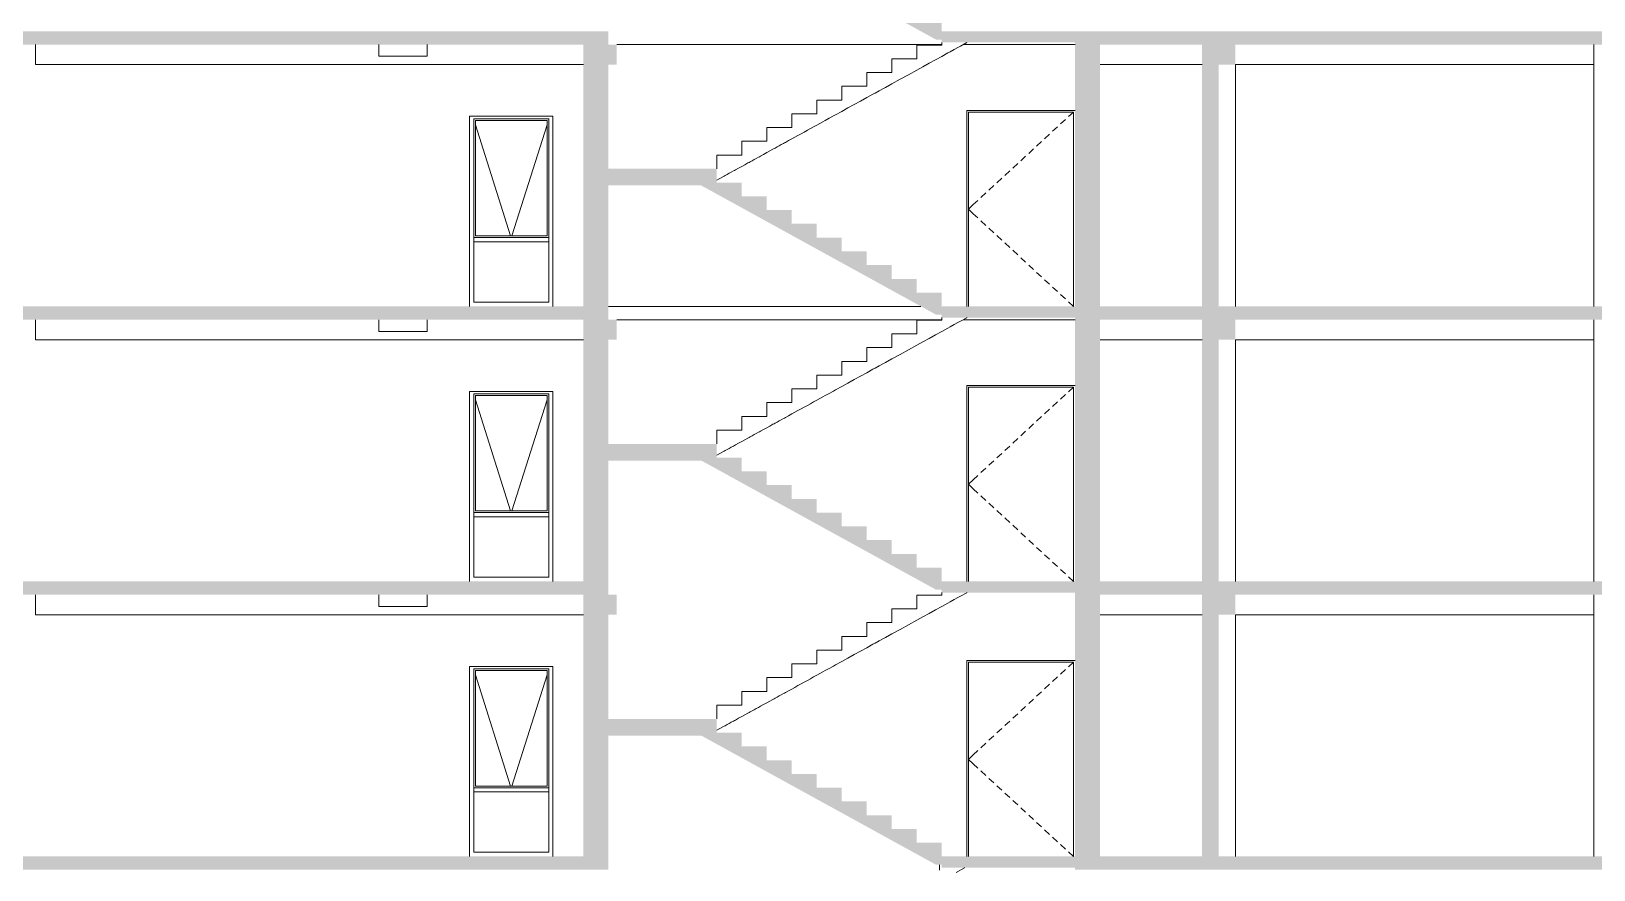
# Model space of a CAD drawing. Header units: millimetres. Extents: x 1499747 to 4341325, y -28481 to 441852.
# Drawn here: x 2447881 to 2466631, y -8041 to 2019 of the extents above; entities that cross this region are included whole.
import ezdxf
from ezdxf.xclip import XClip

# ---------------------------------------------------------------- set-up
doc = ezdxf.new("R2010")
doc.units = ezdxf.units.MM
doc.header["$MEASUREMENT"] = 0
doc.header["$XCLIPFRAME"] = 0
for name, color, linetype, lineweight in [('2 Разрез_24_Витражные окна_Ном._пера__1_Ном._пера__7', 7, 'Continuous', 18), ('2 Разрез_24_Витражные окна_Ном._пера__92_Ном._пера__233', 233, 'Continuous', 18), ('2 Разрез_24_Двери Archicad_Ном._пера__1_Ном._пера__7', 7, 'Continuous', 18), ('2 Разрез_24_Двери Archicad_Ном._пера__3_Ном._пера__30', 30, 'Continuous', 18), ('2 Разрез_24_Двери Archicad_Ном._пера__87_Ном._пера__251', 251, 'Continuous', 18), ('2 Разрез_24_Конструктив - Балки_Ном._пера__10_Ном._пера__134', 134, 'Continuous', 18), ('2 Разрез_24_Конструктив - Балки_Ном._пера__7', 7, 'Continuous', 18), ('2 Разрез_24_Конструктив - Колонны_Ном._пера__8_Ном._пера__12', 12, 'Continuous', 18), ('2 Разрез_24_Конструктив - Лестницы_Ном._пера__1_Ном._пера__7', 7, 'Continuous', 18), ('2 Разрез_24_Конструктив - Лестницы_Ном._пера__7', 7, 'Continuous', 18), ('2 Разрез_24_Конструктив - Отвестрия для Шахты в перекрытие_Ном._пера__1_Ном._пера__7', 7, 'Continuous', 18), ('2 Разрез_24_Конструктив - Перекрытия_Ном._пера__1_Ном._пера__7', 7, 'Continuous', 18), ('2 Разрез_24_Конструктив - Перекрытия_Ном._пера__7', 7, 'Continuous', 18), ('2 Разрез_24_Конструктив - Стены Ненесущие Газоблок_Ном._пера__7', 7, 'Continuous', 18), ('2 Разрез_24_Конструктив - Стены Несущие_Ном._пера__7', 7, 'Continuous', 18), ('2 Разрез_24_Конструктив - Стены Несущие_Ном._пера__87_Ном._пера__251', 251, 'Continuous', 18), ('2 Разрез_24_Лестницы которые нужно скрыть_Ном._пера__1_Ном._пера__7', 7, 'Continuous', 18), ('2 Разрез_24_Окна Archicad_Ном._пера__87_Ном._пера__251', 251, 'Continuous', 18)]:
    doc.layers.add(name, color=color, linetype=linetype, lineweight=lineweight)
doc.layers.add('Чертеж и Рисунок', color=7, linetype='Continuous')

# ---------------------------------------------------------------- blocks, each defined once
blk = doc.blocks.new('Чертеж_2_24', base_point=(1362000, 29700))
at = {"layer": '2 Разрез_24_Конструктив - Балки_Ном._пера__7', "linetype": 'Continuous'}
for points in [[(1348303, 29533), (1348303, 29293), (1348703, 29293), (1348703, 29533)], [(1355728, 29533), (1355728, 29293), (1356128, 29293), (1356128, 29533)], [(1348303, 26233), (1348303, 25993), (1348703, 25993), (1348703, 26233)], [(1355728, 26233), (1355728, 25993), (1356128, 25993), (1356128, 26233)], [(1348303, 22933), (1348303, 22693), (1348703, 22693), (1348703, 22933)], [(1355728, 22933), (1355728, 22693), (1356128, 22693), (1356128, 22933)]]:
    blk.add_hatch(color=256, dxfattribs=at).paths.add_polyline_path(points)
at = {"layer": '2 Разрез_24_Конструктив - Лестницы_Ном._пера__7', "linetype": 'Continuous'}
for points in [[(1349903, 31143), (1349718, 31143), (1352536, 29593), (1352603, 29593), (1352603, 29858), (1352303, 29858), (1352303, 30023), (1352003, 30023), (1352003, 30188), (1351703, 30188), (1351703, 30353), (1351403, 30353), (1351403, 30518), (1351103, 30518), (1351103, 30683), (1350803, 30683), (1350803, 30848), (1350503, 30848), (1350503, 31013), (1350203, 31013), (1350203, 31178), (1349903, 31178)], [(1348603, 27843), (1349903, 27843), (1349903, 28043), (1348603, 28043)], [(1349903, 27843), (1349718, 27843), (1352536, 26293), (1352603, 26293), (1352603, 26558), (1352303, 26558), (1352303, 26723), (1352003, 26723), (1352003, 26888), (1351703, 26888), (1351703, 27053), (1351403, 27053), (1351403, 27218), (1351103, 27218), (1351103, 27383), (1350803, 27383), (1350803, 27548), (1350503, 27548), (1350503, 27713), (1350203, 27713), (1350203, 27878), (1349903, 27878)], [(1348603, 24743), (1348603, 24543), (1349903, 24543), (1349903, 24743)], [(1349903, 24543), (1349718, 24543), (1352536, 22993), (1352603, 22993), (1352603, 23258), (1352303, 23258), (1352303, 23423), (1352003, 23423), (1352003, 23588), (1351703, 23588), (1351703, 23753), (1351403, 23753), (1351403, 23918), (1351103, 23918), (1351103, 24083), (1350803, 24083), (1350803, 24248), (1350503, 24248), (1350503, 24413), (1350203, 24413), (1350203, 24578), (1349903, 24578)], [(1348603, 21443), (1348603, 21243), (1349903, 21243), (1349903, 21443)], [(1349718, 21243), (1352536, 19693), (1352603, 19693), (1352603, 19958), (1352303, 19958), (1352303, 20123), (1352003, 20123), (1352003, 20288), (1351703, 20288), (1351703, 20453), (1351403, 20453), (1351403, 20618), (1351103, 20618), (1351103, 20783), (1350803, 20783), (1350803, 20948), (1350503, 20948), (1350503, 21113), (1350203, 21113), (1350203, 21278), (1349903, 21278), (1349903, 21243)]]:
    blk.add_hatch(color=256, dxfattribs=at).paths.add_polyline_path(points)
at = {"layer": '2 Разрез_24_Конструктив - Перекрытия_Ном._пера__7', "linetype": 'Continuous'}
for points in [[(1339878, 29693), (1339878, 29533), (1348603, 29533), (1348603, 29693)], [(1354203, 29559), (1354203, 29693), (1352603, 29693), (1352603, 29559)], [(1354203, 29693), (1354203, 29533), (1370228, 29533), (1370228, 29693)], [(1339878, 26233), (1348603, 26233), (1348603, 26393), (1339878, 26393)], [(1354203, 26259), (1354203, 26393), (1352603, 26393), (1352603, 26259)], [(1354203, 26393), (1354203, 26233), (1370228, 26233), (1370228, 26393)], [(1339878, 23093), (1339878, 22933), (1348603, 22933), (1348603, 23093)], [(1354203, 22959), (1354203, 23093), (1352603, 23093), (1352603, 22959)], [(1354203, 22933), (1370228, 22933), (1370228, 23093), (1354203, 23093)], [(1348603, 19793), (1339878, 19793), (1339878, 19633), (1348603, 19633)], [(1354203, 19659), (1354203, 19793), (1352603, 19793), (1352603, 19659)], [(1354203, 19633), (1370228, 19633), (1370228, 19793), (1354203, 19793)]]:
    blk.add_hatch(color=256, dxfattribs=at).paths.add_polyline_path(points)
at = {"layer": '2 Разрез_24_Конструктив - Стены Ненесущие Газоблок_Ном._пера__7', "linetype": 'Continuous'}
for points in [[(1355728, 29293), (1355728, 26393), (1355928, 26393), (1355928, 29293)], [(1355728, 25993), (1355728, 23093), (1355928, 23093), (1355928, 25993)], [(1355728, 22693), (1355728, 19793), (1355928, 19793), (1355928, 22693)]]:
    blk.add_hatch(color=256, dxfattribs=at).paths.add_polyline_path(points)
at = {"layer": '2 Разрез_24_Конструктив - Стены Несущие_Ном._пера__7', "linetype": 'Continuous'}
for points in [[(1354203, 29533), (1354203, 26393), (1354503, 26393), (1354503, 29533)], [(1348303, 29293), (1348303, 26393), (1348603, 26393), (1348603, 29293)], [(1354203, 26233), (1354203, 23093), (1354503, 23093), (1354503, 26233)], [(1348303, 25993), (1348303, 23093), (1348603, 23093), (1348603, 25993)], [(1354203, 22933), (1354203, 19793), (1354503, 19793), (1354503, 22933)], [(1348303, 22693), (1348303, 19793), (1348603, 19793), (1348603, 22693)]]:
    blk.add_hatch(color=256, dxfattribs=at).paths.add_polyline_path(points)
at = {"layer": '2 Разрез_24_Витражные окна_Ном._пера__1_Ном._пера__7', "linetype": 'Continuous'}
for p, q in [((1346988, 27393), (1346988, 28643)), ((1347438, 28643), (1346988, 28643)), ((1347008, 27238), (1347008, 28623)), ((1347008, 28623), (1347868, 28623)), ((1347888, 28643), (1347438, 28643)), ((1347868, 28623), (1347868, 27238)), ((1347888, 27393), (1347888, 28643)), ((1346988, 27193), (1346988, 27393)), ((1347888, 27193), (1347888, 27393)), ((1346988, 27218), (1347438, 27218)), ((1346988, 26443), (1346988, 27193)), ((1347868, 27238), (1347008, 27238)), ((1347438, 27218), (1347888, 27218)), ((1347888, 26443), (1347888, 27193)), ((1346988, 27168), (1347438, 27168)), ((1347438, 27168), (1347888, 27168)), ((1346988, 26443), (1347438, 26443)), ((1347438, 26443), (1347888, 26443)), ((1346988, 24093), (1346988, 25343)), ((1347438, 25343), (1346988, 25343)), ((1347008, 23938), (1347008, 25323)), ((1347008, 25323), (1347868, 25323)), ((1347888, 25343), (1347438, 25343)), ((1347868, 25323), (1347868, 23938)), ((1347888, 24093), (1347888, 25343)), ((1346988, 23893), (1346988, 24093)), ((1347888, 23893), (1347888, 24093)), ((1346988, 23918), (1347438, 23918)), ((1346988, 23143), (1346988, 23893)), ((1346988, 23868), (1347438, 23868)), ((1347868, 23938), (1347008, 23938)), ((1347438, 23918), (1347888, 23918)), ((1347438, 23868), (1347888, 23868)), ((1347888, 23143), (1347888, 23893)), ((1346988, 23143), (1347438, 23143)), ((1347438, 23143), (1347888, 23143)), ((1347438, 22043), (1346988, 22043)), ((1346988, 20793), (1346988, 22043)), ((1347008, 20638), (1347008, 22023)), ((1347008, 22023), (1347868, 22023)), ((1347888, 22043), (1347438, 22043)), ((1347868, 22023), (1347868, 20638)), ((1347888, 20793), (1347888, 22043)), ((1346988, 20593), (1346988, 20793)), ((1347868, 20638), (1347008, 20638)), ((1347888, 20593), (1347888, 20793)), ((1346988, 20618), (1347438, 20618)), ((1346988, 19843), (1346988, 20593)), ((1346988, 20568), (1347438, 20568)), ((1347438, 20618), (1347888, 20618)), ((1347438, 20568), (1347888, 20568)), ((1347888, 19843), (1347888, 20593)), ((1346988, 19843), (1347438, 19843)), ((1347438, 19843), (1347888, 19843))]:
    blk.add_line(p, q, dxfattribs=at)
at = {"layer": '2 Разрез_24_Витражные окна_Ном._пера__92_Ном._пера__233', "linetype": 'Continuous'}
for p, q in [((1347008, 28570), (1347430, 27238)), ((1347868, 28570), (1347446, 27238)), ((1347008, 25270), (1347430, 23938)), ((1347868, 25270), (1347446, 23938)), ((1347008, 21970), (1347430, 20638)), ((1347868, 21970), (1347446, 20638))]:
    blk.add_line(p, q, dxfattribs=at)
at = {"layer": '2 Разрез_24_Двери Archicad_Ном._пера__1_Ном._пера__7', "linetype": 'Continuous'}
for p, q in [((1352923, 26393), (1352923, 28723)), ((1352923, 28723), (1354183, 28723)), ((1354183, 28723), (1354183, 26393)), ((1352923, 23093), (1352923, 25423)), ((1352923, 25423), (1354183, 25423)), ((1354183, 25423), (1354183, 23093)), ((1352923, 19793), (1352923, 22123)), ((1352923, 22123), (1354183, 22123)), ((1354183, 22123), (1354183, 19793))]:
    blk.add_line(p, q, dxfattribs=at)
at = {"layer": '2 Разрез_24_Двери Archicad_Ном._пера__3_Ном._пера__30', "linetype": 'Continuous'}
for p, q in [((1354183, 28723), (1354124, 28669)), ((1353992, 28547), (1353933, 28493)), ((1354088, 28635), (1354029, 28581)), ((1353801, 28370), (1353742, 28316)), ((1353897, 28459), (1353838, 28404)), ((1353610, 28194), (1353552, 28140)), ((1353706, 28282), (1353647, 28228)), ((1353419, 28017), (1353361, 27963)), ((1353515, 28106), (1353456, 28051)), ((1353133, 27753), (1353074, 27698)), ((1353228, 27841), (1353170, 27787)), ((1353324, 27929), (1353265, 27875)), ((1352982, 27613), (1352923, 27558)), ((1353038, 27664), (1352982, 27613)), ((1352982, 27504), (1352923, 27558)), ((1353038, 27453), (1352982, 27504)), ((1353133, 27364), (1353074, 27419)), ((1353228, 27276), (1353170, 27330)), ((1353324, 27188), (1353265, 27242)), ((1353419, 27100), (1353361, 27154)), ((1353515, 27011), (1353456, 27066)), ((1353610, 26923), (1353552, 26977)), ((1353706, 26835), (1353647, 26889)), ((1353801, 26747), (1353742, 26801)), ((1353897, 26658), (1353838, 26713)), ((1353992, 26570), (1353933, 26624)), ((1354088, 26482), (1354029, 26536)), ((1354183, 26393), (1354124, 26448)), ((1354088, 25335), (1354029, 25281)), ((1354183, 25423), (1354124, 25369)), ((1353897, 25159), (1353838, 25104)), ((1353992, 25247), (1353933, 25193)), ((1353706, 24982), (1353647, 24928)), ((1353801, 25070), (1353742, 25016)), ((1353515, 24806), (1353456, 24751)), ((1353610, 24894), (1353552, 24840)), ((1353324, 24629), (1353265, 24575)), ((1353419, 24717), (1353361, 24663)), ((1353133, 24453), (1353074, 24398)), ((1353228, 24541), (1353170, 24487)), ((1352982, 24313), (1352923, 24258)), ((1352982, 24204), (1352923, 24258)), ((1353038, 24364), (1352982, 24313)), ((1353038, 24153), (1352982, 24204)), ((1353133, 24064), (1353074, 24119)), ((1353228, 23976), (1353170, 24030)), ((1353324, 23888), (1353265, 23942)), ((1353419, 23800), (1353361, 23854)), ((1353515, 23711), (1353456, 23766)), ((1353610, 23623), (1353552, 23677)), ((1353706, 23535), (1353647, 23589)), ((1353801, 23447), (1353742, 23501)), ((1353897, 23358), (1353838, 23413)), ((1353992, 23270), (1353933, 23324)), ((1354088, 23182), (1354029, 23236)), ((1354183, 23093), (1354124, 23148)), ((1353992, 21947), (1353933, 21893)), ((1354088, 22035), (1354029, 21981)), ((1354183, 22123), (1354124, 22069)), ((1353801, 21770), (1353742, 21716)), ((1353897, 21859), (1353838, 21804)), ((1353610, 21594), (1353552, 21540)), ((1353706, 21682), (1353647, 21628)), ((1353419, 21417), (1353361, 21363)), ((1353515, 21506), (1353456, 21451)), ((1353228, 21241), (1353170, 21187)), ((1353324, 21329), (1353265, 21275)), ((1352982, 21013), (1352923, 20958)), ((1353038, 21064), (1352982, 21013)), ((1353133, 21153), (1353074, 21098)), ((1352982, 20904), (1352923, 20958)), ((1353038, 20853), (1352982, 20904)), ((1353133, 20764), (1353074, 20819)), ((1353228, 20676), (1353170, 20730)), ((1353324, 20588), (1353265, 20642)), ((1353419, 20500), (1353361, 20554)), ((1353515, 20411), (1353456, 20466)), ((1353610, 20323), (1353552, 20377)), ((1353706, 20235), (1353647, 20289)), ((1353801, 20147), (1353742, 20201)), ((1353897, 20058), (1353838, 20113)), ((1353992, 19970), (1353933, 20024)), ((1354088, 19882), (1354029, 19936)), ((1354183, 19793), (1354124, 19848))]:
    blk.add_line(p, q, dxfattribs=at)
at = {"layer": '2 Разрез_24_Двери Archicad_Ном._пера__87_Ном._пера__251', "linetype": 'Continuous'}
for p, q in [((1352903, 26393), (1352903, 28743)), ((1352903, 28743), (1354203, 28743)), ((1352903, 23093), (1352903, 25443)), ((1352903, 25443), (1354203, 25443)), ((1352903, 19793), (1352903, 22143)), ((1352903, 22143), (1354203, 22143))]:
    blk.add_line(p, q, dxfattribs=at)
at = {"layer": '2 Разрез_24_Конструктив - Балки_Ном._пера__10_Ном._пера__134', "linetype": 'Continuous'}
for p, q in [((1354503, 29293), (1355728, 29293)), ((1356128, 29293), (1360428, 29293)), ((1354503, 25993), (1355728, 25993)), ((1356128, 25993), (1360428, 25993)), ((1354503, 22693), (1355728, 22693)), ((1356128, 22693), (1360428, 22693))]:
    blk.add_line(p, q, dxfattribs=at)
at = {"layer": '2 Разрез_24_Конструктив - Колонны_Ном._пера__8_Ном._пера__12', "linetype": 'Continuous'}
for p, q in [((1341728, 29293), (1341728, 29533)), ((1360428, 26393), (1360428, 29533)), ((1356128, 26393), (1356128, 29293)), ((1341728, 25993), (1341728, 26233)), ((1360428, 23093), (1360428, 26233)), ((1356128, 23093), (1356128, 25993)), ((1341728, 22693), (1341728, 22933)), ((1360428, 19793), (1360428, 22933)), ((1356128, 19793), (1356128, 22693))]:
    blk.add_line(p, q, dxfattribs=at)
at = {"layer": '2 Разрез_24_Конструктив - Лестницы_Ном._пера__1_Ном._пера__7', "linetype": 'Continuous'}
for p, q in [((1352303, 29528), (1352603, 29528)), ((1352303, 29363), (1352303, 29528)), ((1352603, 29528), (1352603, 29559)), ((1352703, 29447), (1352678, 29433)), ((1352753, 29474), (1352703, 29447)), ((1352803, 29502), (1352753, 29474)), ((1352828, 29515), (1352803, 29502)), ((1352903, 29557), (1352828, 29515)), ((1352903, 29557), (1352903, 29559)), ((1352003, 29363), (1352303, 29363)), ((1352003, 29198), (1352003, 29363)), ((1352378, 29268), (1352303, 29227)), ((1352453, 29309), (1352378, 29268)), ((1352528, 29350), (1352453, 29309)), ((1352603, 29392), (1352528, 29350)), ((1352678, 29433), (1352603, 29392)), ((1351703, 29198), (1352003, 29198)), ((1351703, 29033), (1351703, 29198)), ((1352103, 29117), (1352003, 29062)), ((1352203, 29172), (1352103, 29117)), ((1352303, 29227), (1352203, 29172)), ((1351403, 29033), (1351703, 29033)), ((1351403, 28868), (1351403, 29033)), ((1351703, 28897), (1351628, 28855)), ((1351778, 28938), (1351703, 28897)), ((1351803, 28952), (1351778, 28938)), ((1351853, 28979), (1351803, 28952)), ((1351903, 29007), (1351853, 28979)), ((1351928, 29020), (1351903, 29007)), ((1352003, 29062), (1351928, 29020)), ((1350803, 28703), (1351103, 28703)), ((1350803, 28538), (1350803, 28703)), ((1351103, 28868), (1351403, 28868)), ((1351103, 28703), (1351103, 28868)), ((1351328, 28690), (1351303, 28677)), ((1351403, 28732), (1351328, 28690)), ((1351478, 28773), (1351403, 28732)), ((1351553, 28814), (1351478, 28773)), ((1351628, 28855), (1351553, 28814)), ((1350503, 28538), (1350803, 28538)), ((1350503, 28373), (1350503, 28538)), ((1350991, 28505), (1350953, 28484)), ((1351028, 28525), (1350991, 28505)), ((1351066, 28546), (1351028, 28525)), ((1351103, 28567), (1351066, 28546)), ((1351178, 28608), (1351103, 28567)), ((1351203, 28622), (1351178, 28608)), ((1351253, 28649), (1351203, 28622)), ((1351303, 28677), (1351253, 28649)), ((1350203, 28373), (1350503, 28373)), ((1350203, 28208), (1350203, 28373)), ((1350653, 28319), (1350628, 28305)), ((1350678, 28333), (1350653, 28319)), ((1350703, 28347), (1350678, 28333)), ((1350716, 28353), (1350703, 28347)), ((1350728, 28360), (1350716, 28353)), ((1350766, 28381), (1350728, 28360)), ((1350803, 28402), (1350766, 28381)), ((1350841, 28422), (1350803, 28402)), ((1350878, 28443), (1350841, 28422)), ((1350916, 28463), (1350878, 28443)), ((1350953, 28484), (1350916, 28463)), ((1349903, 28208), (1350203, 28208)), ((1349903, 28043), (1349903, 28208)), ((1350303, 28127), (1350291, 28120)), ((1350328, 28140), (1350303, 28127)), ((1350353, 28154), (1350328, 28140)), ((1350378, 28168), (1350353, 28154)), ((1350403, 28182), (1350378, 28168)), ((1350416, 28188), (1350403, 28182)), ((1350428, 28195), (1350416, 28188)), ((1350466, 28216), (1350428, 28195)), ((1350503, 28237), (1350466, 28216)), ((1350541, 28257), (1350503, 28237)), ((1350578, 28278), (1350541, 28257)), ((1350591, 28285), (1350578, 28278)), ((1350603, 28292), (1350591, 28285)), ((1350628, 28305), (1350603, 28292)), ((1349978, 27948), (1349941, 27927)), ((1349991, 27955), (1349978, 27948)), ((1350003, 27962), (1349991, 27955)), ((1350028, 27975), (1350003, 27962)), ((1350053, 27989), (1350028, 27975)), ((1350078, 28003), (1350053, 27989)), ((1350103, 28017), (1350078, 28003)), ((1350116, 28023), (1350103, 28017)), ((1350128, 28030), (1350116, 28023)), ((1350166, 28051), (1350128, 28030)), ((1350203, 28072), (1350166, 28051)), ((1350241, 28092), (1350203, 28072)), ((1350278, 28113), (1350241, 28092)), ((1350291, 28120), (1350278, 28113)), ((1349941, 27927), (1349903, 27907)), ((1352603, 26228), (1352603, 26259)), ((1352903, 26257), (1352828, 26215)), ((1352903, 26257), (1352903, 26259)), ((1352003, 26063), (1352303, 26063)), ((1352003, 25898), (1352003, 26063)), ((1352303, 26228), (1352603, 26228)), ((1352303, 26063), (1352303, 26228)), ((1352603, 26092), (1352528, 26050)), ((1352678, 26133), (1352603, 26092)), ((1352703, 26147), (1352678, 26133)), ((1352753, 26174), (1352703, 26147)), ((1352803, 26202), (1352753, 26174)), ((1352828, 26215), (1352803, 26202)), ((1351703, 25898), (1352003, 25898)), ((1351703, 25733), (1351703, 25898)), ((1352303, 25927), (1352203, 25872)), ((1352378, 25968), (1352303, 25927)), ((1352453, 26009), (1352378, 25968)), ((1352528, 26050), (1352453, 26009)), ((1351403, 25733), (1351703, 25733)), ((1351403, 25568), (1351403, 25733)), ((1351903, 25707), (1351853, 25679)), ((1351928, 25720), (1351903, 25707)), ((1352003, 25762), (1351928, 25720)), ((1352103, 25817), (1352003, 25762)), ((1352203, 25872), (1352103, 25817)), ((1351103, 25568), (1351403, 25568)), ((1351103, 25403), (1351103, 25568)), ((1351553, 25514), (1351478, 25473)), ((1351628, 25555), (1351553, 25514)), ((1351703, 25597), (1351628, 25555)), ((1351778, 25638), (1351703, 25597)), ((1351803, 25652), (1351778, 25638)), ((1351853, 25679), (1351803, 25652)), ((1350803, 25403), (1351103, 25403)), ((1350803, 25238), (1350803, 25403)), ((1351203, 25322), (1351178, 25308)), ((1351253, 25349), (1351203, 25322)), ((1351303, 25377), (1351253, 25349)), ((1351328, 25390), (1351303, 25377)), ((1351403, 25432), (1351328, 25390)), ((1351478, 25473), (1351403, 25432)), ((1350503, 25238), (1350803, 25238)), ((1350503, 25073), (1350503, 25238)), ((1350878, 25143), (1350841, 25122)), ((1350916, 25163), (1350878, 25143)), ((1350953, 25184), (1350916, 25163)), ((1350991, 25205), (1350953, 25184)), ((1351028, 25225), (1350991, 25205)), ((1351066, 25246), (1351028, 25225)), ((1351103, 25267), (1351066, 25246)), ((1351178, 25308), (1351103, 25267)), ((1350203, 25073), (1350503, 25073)), ((1350203, 24908), (1350203, 25073)), ((1350541, 24957), (1350503, 24937)), ((1350578, 24978), (1350541, 24957)), ((1350591, 24985), (1350578, 24978)), ((1350603, 24992), (1350591, 24985)), ((1350628, 25005), (1350603, 24992)), ((1350653, 25019), (1350628, 25005)), ((1350678, 25033), (1350653, 25019)), ((1350703, 25047), (1350678, 25033)), ((1350716, 25053), (1350703, 25047)), ((1350728, 25060), (1350716, 25053)), ((1350766, 25081), (1350728, 25060)), ((1350803, 25102), (1350766, 25081)), ((1350841, 25122), (1350803, 25102)), ((1349903, 24908), (1350203, 24908)), ((1349903, 24743), (1349903, 24908)), ((1350166, 24751), (1350128, 24730)), ((1350203, 24772), (1350166, 24751)), ((1350241, 24792), (1350203, 24772)), ((1350278, 24813), (1350241, 24792)), ((1350291, 24820), (1350278, 24813)), ((1350303, 24827), (1350291, 24820)), ((1350328, 24840), (1350303, 24827)), ((1350353, 24854), (1350328, 24840)), ((1350378, 24868), (1350353, 24854)), ((1350403, 24882), (1350378, 24868)), ((1350416, 24888), (1350403, 24882)), ((1350428, 24895), (1350416, 24888)), ((1350466, 24916), (1350428, 24895)), ((1350503, 24937), (1350466, 24916)), ((1349941, 24627), (1349903, 24607)), ((1349978, 24648), (1349941, 24627)), ((1349991, 24655), (1349978, 24648)), ((1350003, 24662), (1349991, 24655)), ((1350028, 24675), (1350003, 24662)), ((1350053, 24689), (1350028, 24675)), ((1350078, 24703), (1350053, 24689)), ((1350103, 24717), (1350078, 24703)), ((1350116, 24723), (1350103, 24717)), ((1350128, 24730), (1350116, 24723)), ((1352303, 22928), (1352603, 22928)), ((1352303, 22763), (1352303, 22928)), ((1352603, 22928), (1352603, 22959)), ((1352803, 22902), (1352753, 22874)), ((1352828, 22915), (1352803, 22902)), ((1352903, 22957), (1352828, 22915)), ((1352903, 22957), (1352903, 22959)), ((1352003, 22763), (1352303, 22763)), ((1352003, 22598), (1352003, 22763)), ((1352453, 22709), (1352378, 22668)), ((1352528, 22750), (1352453, 22709)), ((1352603, 22792), (1352528, 22750)), ((1352678, 22833), (1352603, 22792)), ((1352703, 22847), (1352678, 22833)), ((1352753, 22874), (1352703, 22847)), ((1351703, 22598), (1352003, 22598)), ((1351703, 22433), (1351703, 22598)), ((1352103, 22517), (1352003, 22462)), ((1352203, 22572), (1352103, 22517)), ((1352303, 22627), (1352203, 22572)), ((1352378, 22668), (1352303, 22627)), ((1351403, 22433), (1351703, 22433)), ((1351403, 22268), (1351403, 22433)), ((1351778, 22338), (1351703, 22297)), ((1351803, 22352), (1351778, 22338)), ((1351853, 22379), (1351803, 22352)), ((1351903, 22407), (1351853, 22379)), ((1351928, 22420), (1351903, 22407)), ((1352003, 22462), (1351928, 22420)), ((1351103, 22268), (1351403, 22268)), ((1351103, 22103), (1351103, 22268)), ((1351403, 22132), (1351328, 22090)), ((1351478, 22173), (1351403, 22132)), ((1351553, 22214), (1351478, 22173)), ((1351628, 22255), (1351553, 22214)), ((1351703, 22297), (1351628, 22255)), ((1350503, 21938), (1350803, 21938)), ((1350503, 21773), (1350503, 21938)), ((1350803, 22103), (1351103, 22103)), ((1350803, 21938), (1350803, 22103)), ((1351066, 21946), (1351028, 21925)), ((1351103, 21967), (1351066, 21946)), ((1351178, 22008), (1351103, 21967)), ((1351203, 22022), (1351178, 22008)), ((1351253, 22049), (1351203, 22022)), ((1351303, 22077), (1351253, 22049)), ((1351328, 22090), (1351303, 22077)), ((1350203, 21773), (1350503, 21773)), ((1350203, 21608), (1350203, 21773)), ((1350716, 21753), (1350703, 21747)), ((1350728, 21760), (1350716, 21753)), ((1350766, 21781), (1350728, 21760)), ((1350803, 21802), (1350766, 21781)), ((1350841, 21822), (1350803, 21802)), ((1350878, 21843), (1350841, 21822)), ((1350916, 21863), (1350878, 21843)), ((1350953, 21884), (1350916, 21863)), ((1350991, 21905), (1350953, 21884)), ((1351028, 21925), (1350991, 21905)), ((1349903, 21608), (1350203, 21608)), ((1349903, 21443), (1349903, 21608)), ((1350378, 21568), (1350353, 21554)), ((1350403, 21582), (1350378, 21568)), ((1350416, 21588), (1350403, 21582)), ((1350428, 21595), (1350416, 21588)), ((1350466, 21616), (1350428, 21595)), ((1350503, 21637), (1350466, 21616)), ((1350541, 21657), (1350503, 21637)), ((1350578, 21678), (1350541, 21657)), ((1350591, 21685), (1350578, 21678)), ((1350603, 21692), (1350591, 21685)), ((1350628, 21705), (1350603, 21692)), ((1350653, 21719), (1350628, 21705)), ((1350678, 21733), (1350653, 21719)), ((1350703, 21747), (1350678, 21733)), ((1350028, 21375), (1350003, 21362)), ((1350053, 21389), (1350028, 21375)), ((1350078, 21403), (1350053, 21389)), ((1350103, 21417), (1350078, 21403)), ((1350116, 21423), (1350103, 21417)), ((1350128, 21430), (1350116, 21423)), ((1350166, 21451), (1350128, 21430)), ((1350203, 21472), (1350166, 21451)), ((1350241, 21492), (1350203, 21472)), ((1350278, 21513), (1350241, 21492)), ((1350291, 21520), (1350278, 21513)), ((1350303, 21527), (1350291, 21520)), ((1350328, 21540), (1350303, 21527)), ((1350353, 21554), (1350328, 21540)), ((1349941, 21327), (1349903, 21307)), ((1349978, 21348), (1349941, 21327)), ((1349991, 21355), (1349978, 21348)), ((1350003, 21362), (1349991, 21355))]:
    blk.add_line(p, q, dxfattribs=at)
at = {"layer": '2 Разрез_24_Конструктив - Отвестрия для Шахты в перекрытие_Ном._пера__1_Ном._пера__7', "linetype": 'Continuous'}
for p, q in [((1345848, 29393), (1345848, 29533)), ((1346428, 29393), (1346428, 29533)), ((1346428, 29393), (1345848, 29393)), ((1345848, 26093), (1345848, 26233)), ((1346428, 26093), (1345848, 26093)), ((1346428, 26093), (1346428, 26233)), ((1345848, 22793), (1345848, 22933)), ((1346428, 22793), (1346428, 22933)), ((1346428, 22793), (1345848, 22793))]:
    blk.add_line(p, q, dxfattribs=at)
at = {"layer": '2 Разрез_24_Конструктив - Перекрытия_Ном._пера__1_Ном._пера__7', "linetype": 'Continuous'}
for p, q in [((1348703, 29533), (1352603, 29533)), ((1352861, 29533), (1354203, 29533)), ((1348603, 26393), (1352354, 26393)), ((1348703, 26233), (1352603, 26233)), ((1352861, 26233), (1354203, 26233))]:
    blk.add_line(p, q, dxfattribs=at)
at = {"layer": '2 Разрез_24_Конструктив - Стены Несущие_Ном._пера__87_Ном._пера__251', "linetype": 'Continuous'}
for p, q in [((1348303, 29293), (1341728, 29293)), ((1348303, 25993), (1341728, 25993)), ((1348303, 22693), (1341728, 22693))]:
    blk.add_line(p, q, dxfattribs=at)
at = {"layer": '2 Разрез_24_Лестницы которые нужно скрыть_Ном._пера__1_Ном._пера__7', "linetype": 'Continuous'}
for p, q in [((1352578, 19628), (1352578, 19693)), ((1352878, 19657), (1352778, 19602)), ((1352878, 19657), (1352878, 19659))]:
    blk.add_line(p, q, dxfattribs=at)
at = {"layer": '2 Разрез_24_Окна Archicad_Ном._пера__87_Ном._пера__251', "linetype": 'Continuous'}
for p, q in [((1346938, 28673), (1347938, 28673)), ((1346938, 26393), (1346938, 28673)), ((1347938, 28673), (1347938, 26393)), ((1346938, 25373), (1347938, 25373)), ((1346938, 23093), (1346938, 25373)), ((1347938, 25373), (1347938, 23093)), ((1346938, 22073), (1347938, 22073)), ((1346938, 19793), (1346938, 22073)), ((1347938, 22073), (1347938, 19793))]:
    blk.add_line(p, q, dxfattribs=at)

msp = doc.modelspace()

# ---------------------------------------------------------------- block references
at = {"layer": 'Чертеж и Рисунок', "linetype": 'Continuous'}
ref = msp.add_blockref('Чертеж_2_24', (2468202.9, 2025.4), dxfattribs=at)
XClip(ref).set_block_clipping_path([(1320000, 0), (1404000, 59400.0000000006)])

doc.saveas('drawing.dxf')
